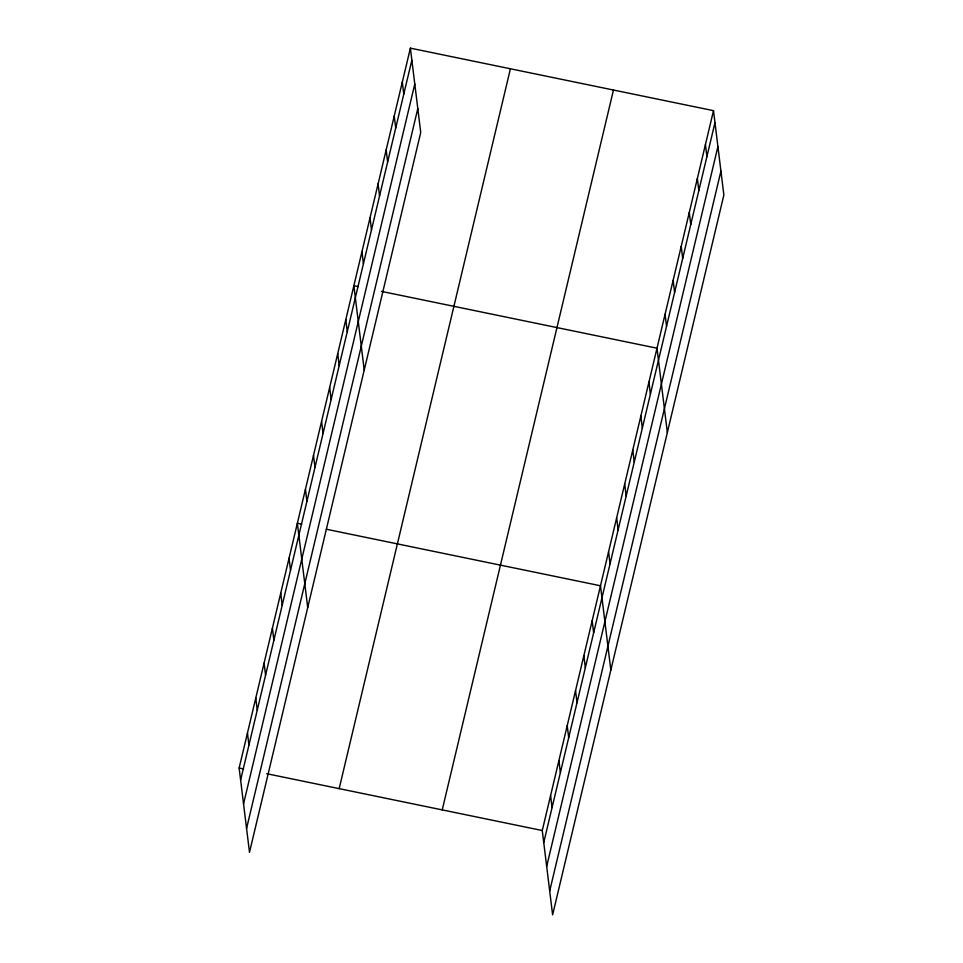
<?xml version="1.0" encoding="UTF-8"?>
<svg xmlns="http://www.w3.org/2000/svg" width="963" height="963" viewBox="0 0 963 963"><rect width="100%" height="100%" fill="white"/><g stroke="black" fill="none" stroke-linecap="round" stroke-linejoin="round"><path stroke-width="1.44" d="M410.382 48.15L420.735 132.473L249.501 852.339L239.137 768.017L410.382 48.15L713.499 110.661L723.863 194.983L552.618 914.85L542.265 830.527L713.499 110.661M240.618 780.042L411.851 60.175M243.543 803.9L414.788 84.034M246.564 828.481L417.798 108.614M339.169 788.637L510.414 68.782M442.234 809.895L613.467 90.028M543.746 842.553L714.979 122.686M546.671 866.411L717.917 146.545M549.692 890.992L720.926 171.125M358.224 286.601L353.866 285.71L364.219 370.033M381.42 291.38L656.995 348.209L667.347 432.543M301.708 524.161L297.362 523.258L307.715 607.593M326.361 529.241L600.491 585.769L610.843 670.092M239.137 768.017L243.495 768.907M266.691 773.698L542.265 830.527M705.434 144.594L706.914 156.62M697.356 178.528L698.837 190.554M689.291 212.462L690.76 224.487M681.214 246.408L682.695 258.433M673.137 280.341L674.618 292.367M665.072 314.275L666.54 326.301M648.93 382.155L650.398 394.18M640.852 416.088L642.333 428.114M632.775 450.022L634.256 462.047M624.71 483.956L626.179 495.981M616.633 517.901L618.114 529.915M608.556 551.835L610.036 563.861M592.173 620.738L593.653 632.763M583.855 655.695L585.335 667.72M575.537 690.664L577.018 702.689M567.219 725.633L568.7 737.658M558.901 760.589L560.382 772.615M550.583 795.558L552.064 807.584M402.305 82.084L403.786 94.109M394.228 116.017L395.709 128.043M386.163 149.963L387.632 161.989M378.086 183.897L379.566 195.922M370.021 217.831L371.489 229.856M361.944 251.764L363.424 263.79M345.801 319.644L347.27 331.669M337.724 353.577L339.205 365.603M329.647 387.511L331.128 399.537M321.582 421.445L323.05 433.47M313.505 455.391L314.985 467.416M305.44 489.324L306.908 501.35M289.044 558.227L290.525 570.252M280.727 593.184L282.207 605.209M272.409 628.153L273.889 640.178M264.091 663.122L265.571 675.147M255.773 698.079L257.253 710.104M247.455 733.048L248.936 745.073"/></g></svg>
